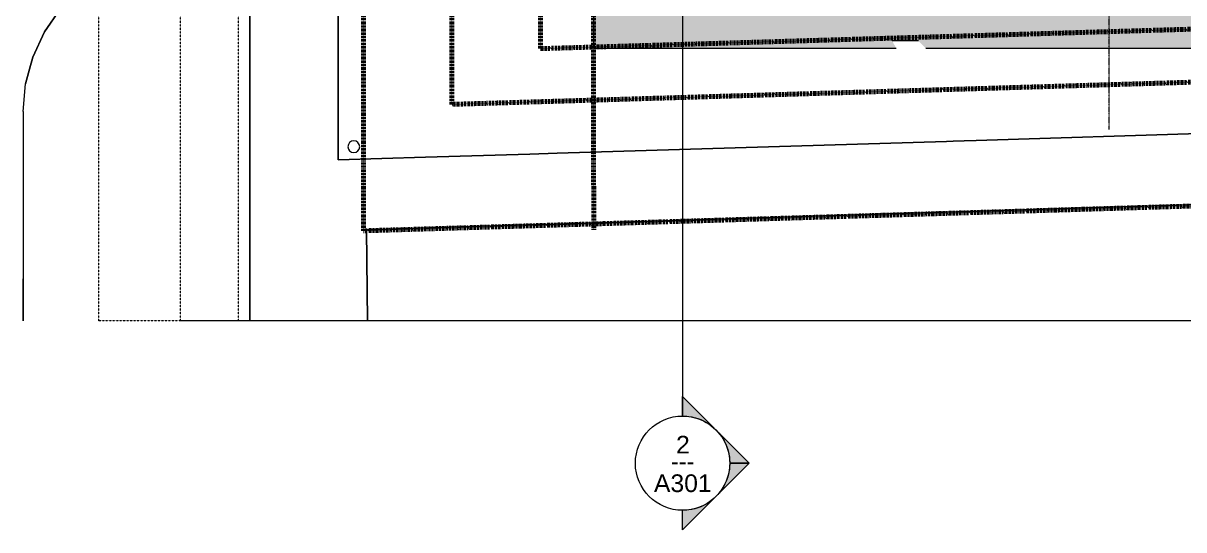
# Model space of a CAD drawing. Header units: inches. Extents: x -4450 to -273, y 9564 to 12971.
# Drawn here: x -4218 to -3431, y 9564 to 9908 of the extents above; entities that cross this region are included whole.
import ezdxf

# ---------------------------------------------------------------- set-up
doc = ezdxf.new("R2010")
doc.units = ezdxf.units.IN
doc.header["$MEASUREMENT"] = 0
for name, pattern in [('Aligning Line 1_8_', [0.25, 0.125, -0.125]), ('Double Dash 3_8_', [1, 0.375, -0.125, 0.125, -0.125, 0.125, -0.125]), ('Grid Line 1_2_', [0.875, 0.5, -0.125, 0.125, -0.125])]:
    doc.linetypes.add(name, pattern=pattern)
for name, color, linetype, lineweight in [('0-1', 7, 'Continuous', 5), ('A-FLOR', 192, 'Continuous', 13), ('A-FLOR-PATT-3', 8, 'Continuous', 9), ('C-PROP-LINE', 91, 'Double Dash 3_8_', 140), ('C-TOPO', 7, 'Continuous', 9), ('E-LITE-EQPM', 33, 'Continuous', 9), ('G-ANNO-SYMB', 111, 'Aligning Line 1_8_', 9), ('G-ANNO-SYMB-2', 147, 'Aligning Line 1_8_', 9), ('G-ANNO-SYMB-3', 111, 'Continuous', 9), ('S-GRID-1', 1, 'Grid Line 1_2_', 9)]:
    doc.layers.add(name, color=color, linetype=linetype, lineweight=lineweight)
doc.styles.add('Arial', font='arial.ttf', dxfattribs={"height": 12})
doc.styles.add('Century Gothic_1', font='ufonts.com_century-gothic.ttf', dxfattribs={"height": 12})

# ---------------------------------------------------------------- blocks, each defined once
blk = doc.blocks.new('CTR  - Topography_rvt-1-FLOOR PLAN - ROOF')
at = {"layer": 'C-TOPO'}
for p, q in [((-4004.23, 9956.95), (-4004.23, 9898.28)), ((-4004.23, 9898.28), (-4004.23, 9956.95)), ((-4064.23, 9893.89), (-4064.23, 9940.65)), ((-4064.23, 9940.65), (-4064.23, 9893.89)), ((-4192.73, 9917.72), (-4203.49, 9902.32)), ((-4203.49, 9902.32), (-4192.73, 9917.72)), ((-4203.49, 9902.32), (-4211.42, 9885.28)), ((-4211.42, 9885.28), (-4203.49, 9902.32)), ((-4004.23, 9898.28), (-4004.23, 9820.7)), ((-4004.23, 9820.7), (-4004.23, 9898.28)), ((-3623.71, 9896.19), (-3628.49, 9896.19)), ((-3619.83, 9896.19), (-3623.71, 9896.19)), ((-3610.82, 9896.19), (-3619.83, 9896.19)), ((-4064.23, 9885.96), (-4064.23, 9893.89)), ((-4064.23, 9893.89), (-4064.23, 9885.96)), ((-4212.98, 9879.44), (-4216.27, 9867.13)), ((-4216.27, 9867.13), (-4212.98, 9879.44)), ((-4212.11, 9882.68), (-4212.98, 9879.44)), ((-4212.98, 9879.44), (-4212.11, 9882.68)), ((-4211.42, 9885.28), (-4212.11, 9882.68)), ((-4212.11, 9882.68), (-4211.42, 9885.28)), ((-4064.23, 9834.64), (-4064.23, 9885.96)), ((-4064.23, 9885.96), (-4064.23, 9834.64)), ((-4217.91, 9848.41), (-4216.27, 9867.13)), ((-4217.91, 9848.41), (-4216.27, 9867.13)), ((-4217.91, 9848.41), (-4217.91, 9734.76)), ((-4217.91, 9848.41), (-4217.91, 9734.76)), ((-4064.23, 9778.88), (-4064.23, 9834.64)), ((-4064.23, 9834.64), (-4064.23, 9778.88)), ((-3571.56, 9828.68), (-3329.12, 9836.08)), ((-3329.12, 9836.08), (-3571.56, 9828.68)), ((-3855.76, 9820), (-3591.76, 9828.06)), ((-3591.76, 9828.06), (-3855.76, 9820)), ((-3591.76, 9828.06), (-3587.12, 9828.2)), ((-3587.12, 9828.2), (-3591.76, 9828.06)), ((-3587.12, 9828.2), (-3579.76, 9828.43)), ((-3579.76, 9828.43), (-3587.12, 9828.2)), ((-3579.76, 9828.43), (-3571.56, 9828.68)), ((-3571.56, 9828.68), (-3579.76, 9828.43)), ((-4004.23, 9820.7), (-4004.23, 9815.47)), ((-4004.23, 9815.47), (-4004.23, 9820.7)), ((-4004.23, 9815.47), (-3945.1, 9817.27)), ((-3945.1, 9817.27), (-4004.23, 9815.47)), ((-3945.1, 9817.27), (-3874.32, 9819.43)), ((-3874.32, 9819.43), (-3945.1, 9817.27)), ((-3874.32, 9819.43), (-3855.76, 9820)), ((-3855.76, 9820), (-3874.32, 9819.43)), ((-2768.69, 9805.18), (-3518.6, 9782.27)), ((-3518.6, 9782.27), (-2768.69, 9805.18)), ((-4064.23, 9749.57), (-4064.23, 9778.88)), ((-4064.23, 9778.88), (-4064.23, 9749.57)), ((-3624.63, 9779.04), (-3849.28, 9772.18)), ((-3849.28, 9772.18), (-3624.63, 9779.04)), ((-3600.28, 9779.78), (-3624.63, 9779.04)), ((-3624.63, 9779.04), (-3600.28, 9779.78)), ((-3561.63, 9780.96), (-3600.28, 9779.78)), ((-3600.28, 9779.78), (-3561.63, 9780.96)), ((-3518.6, 9782.27), (-3561.63, 9780.96)), ((-3561.63, 9780.96), (-3518.6, 9782.27)), ((-3893.08, 9770.84), (-3985.12, 9768.03)), ((-3985.12, 9768.03), (-3893.08, 9770.84)), ((-3985.12, 9768.03), (-3984.43, 9706.15)), ((-3984.43, 9706.15), (-3985.12, 9768.03)), ((-3849.28, 9772.18), (-3893.08, 9770.84)), ((-3893.08, 9770.84), (-3849.28, 9772.18)), ((-4064.23, 9706.15), (-4064.23, 9749.57)), ((-4064.23, 9749.57), (-4064.23, 9706.15)), ((-4217.91, 9734.76), (-4217.91, 9706.15)), ((-4217.91, 9706.15), (-4217.91, 9734.76))]:
    blk.add_line(p, q, dxfattribs=at)
blk = doc.blocks.new('CTR - 1st Phase - Common Walls_rvt-1-FLOOR PLAN - ROOF')
at = {"layer": 'G-ANNO-SYMB-2'}
for p, q in [((-4166.61, 9706.24), (-4166.61, 12428.12)), ((-4111.25, 9706.24), (-4111.25, 12363.34)), ((-1875.5, 9706.24), (-4166.61, 9706.24)), ((-583.13, 9706.24), (-4111.25, 9706.24))]:
    blk.add_line(p, q, dxfattribs=at)
blk = doc.blocks.new('Pathway_Cooper_McGraw-Edison _BSC-BRC_Round - Pathway_Cooper_McGraw-Edison _BSC-BRC_Round-2028611-FLOOR PLAN - ROOF')
at = {"layer": 'E-LITE-EQPM'}
for start, end in [(360, 180), (180, 360)]:
    blk.add_arc((0, 0), 4, start, end, dxfattribs=at)
blk = doc.blocks.new('Family - ___-1878357-FLOOR PLAN - ROOF')
at = {"layer": 'C-PROP-LINE'}
for p, q in [((-3989.61, 12268.69), (-3987.01, 9767.34)), ((-3929.52, 12184.69), (-3927.1, 9853.17)), ((-3869.45, 12124.69), (-3867.12, 9890.98)), ((-3867.12, 9890.98), (-720.76, 9985.17)), ((-3927.1, 9853.17), (-684.32, 9950.25)), ((-3987.01, 9767.34), (-599.29, 9868.76))]:
    blk.add_line(p, q, dxfattribs=at)
blk = doc.blocks.new('Family - ___-1878392-FLOOR PLAN - ROOF')
at = {"layer": 'C-PROP-LINE'}
blk.add_line((-3833.41, 12088.69), (-3830.99, 9768.08), dxfattribs=at)
blk = doc.blocks.new('Section - Section Head - Filled-22785-FLOOR PLAN - ROOF')
at = {"layer": 'G-ANNO-SYMB-3'}
h = blk.add_hatch(color=256, dxfattribs=at)
edge = h.paths.add_edge_path(flags=0)
edge.add_line((-0.4268, 0.1768), (-0.25, 0.3536))
edge.add_line((-0.25, 0.3536), (-0.25, 0.25))
edge.add_arc((-0.25, 0), 0.25, 90, 135)
h = blk.add_hatch(color=256, dxfattribs=at)
edge = h.paths.add_edge_path(flags=0)
edge.add_arc((-0.25, 0), 0.25, 45, 90)
edge.add_line((-0.25, 0.25), (-0.25, 0.3536))
edge.add_line((-0.25, 0.3536), (-0.0732, 0.1768))
h = blk.add_hatch(color=256, dxfattribs=at)
edge = h.paths.add_edge_path(flags=0)
edge.add_arc((-0.25, 0), 0.2503, 137.9216, 180)
edge.add_line((-0.5003, 0), (-0.6036, 0))
edge.add_line((-0.6036, 0), (-0.4358, 0.1678))
h = blk.add_hatch(color=256, dxfattribs=at)
edge = h.paths.add_edge_path(flags=0)
edge.add_line((-0.0642, 0.1678), (0.1036, 0))
edge.add_line((0.1036, 0), (0.0003, 0))
edge.add_arc((-0.25, 0), 0.2503, 0, 42.0784)
for p, q in [((-0.25, 0.3536), (-0.4268, 0.1768)), ((-0.25, 0.25), (-0.25, 0.3536)), ((-0.0732, 0.1768), (-0.25, 0.3536)), ((-0.25, 0.3536), (-0.25, 0.25)), ((-0.4358, 0.1678), (-0.6036, 0)), ((0.1036, 0), (-0.0642, 0.1678)), ((-0.6036, 0), (-0.5003, 0)), ((0.0003, 0), (0.1036, 0))]:
    blk.add_line(p, q, dxfattribs=at)
for centre, radius, start, end in [((-0.2503, 0), 0.25, 360, 180), ((-0.25, 0), 0.25, 90, 135), ((-0.25, 0), 0.25, 45, 90), ((-0.25, 0), 0.2503, 137.9216, 180), ((-0.25, 0), 0.2503, 0, 42.0784), ((-0.2503, 0), 0.25, 180, 360)]:
    blk.add_arc(centre, radius, start, end, dxfattribs=at)

msp = doc.modelspace()

# ---------------------------------------------------------------- hatches: boundary and pattern name
at = {"layer": 'A-FLOR-PATT-3'}
h = msp.add_hatch(dxfattribs=at)
h.set_pattern_fill('FP_31', color=256, style=0, pattern_type=2)
h.set_pattern_definition([(0, (0, 9.687), (20.48, 5.119), [1.69, -13.67, 1.69, -13.67, -81.92]), (0, (0, 9.687), (20.48, 5.119), [-30.72, 1.69, -29.03, 1.69, -13.67, -35.84]), (0, (0, 9.687), (20.48, 5.119), [-76.8, 1.69, -8.55, 1.69, -23.91]), (120.003, (7.68, 12.246), (-14.6738446, 15.1737), [1.689, -13.669, 1.689, -13.669, -81.912]), (120.003, (7.68, 12.246), (-14.6738446, 15.1737), [-30.717, 1.689, -29.027, 1.689, -13.669, -35.836]), (120.003, (7.68, 12.246), (-14.6738446, 15.1737), [-76.792, 1.689, -8.55, 1.689, -23.908]), (239.997, (10.24, 22.485), (-5.8055125, -20.2932982), [1.689, -13.669, 1.689, -13.669, -81.912]), (239.997, (10.24, 22.485), (-5.8055125, -20.2932982), [-30.717, 1.689, -29.027, 1.689, -13.669, -35.836]), (239.997, (10.24, 22.485), (-5.8055125, -20.2932982), [-76.792, 1.689, -8.55, 1.689, -23.908])])
h.paths.add_polyline_path([(-3830.8, 9891.19), (-3625.86, 9891.19), (-3628.49, 9896.19), (-3610.82, 9896.19), (-3605.8, 9891.19), (-3329.12, 9891.19), (-3329.12, 9969.52), (-3339.6, 9969.52), (-3339.6, 9979.41), (-3597.92, 9979.41), (-3597.92, 9914.19), (-3712.75, 9914.19), (-3712.75, 9979.41), (-3830.82, 9979.41), (-3830.82, 9976.31), (-3829.32, 9976.31), (-3829.32, 9972.06), (-3830.93, 9972.06), (-3830.83, 9910.98)], flags=0)
h.paths.add_polyline_path([(-3271.52, 9891.19), (-2945.12, 9891.19), (-2945.12, 9895.26), (-3139.25, 9895.26), (-3139.25, 9954.99), (-3175.71, 9954.99), (-3175.71, 9914.19), (-3271.52, 9914.19), (-3271.52, 9910.98)], flags=0)
h.paths.add_polyline_path([(-2887.52, 9891.19), (-2695.52, 9891.19), (-2695.52, 9914.19), (-2791.15, 9914.19), (-2791.15, 9954.99), (-2887.52, 9954.99), (-2887.52, 9910.98)], flags=0)
h.paths.add_polyline_path([(-1937.92, 9891.19), (-1933.32, 9891.19), (-1933.32, 9897.39), (-1941.22, 9897.39), (-1941.22, 10011.59), (-2067.14, 10011.59), (-2067.14, 10010.09), (-2061.92, 10010.09), (-2061.92, 9974.19), (-2059.8, 9974.19), (-2059.8, 9896.19), (-1938.32, 9896.19), (-1938.32, 9891.19)], flags=0)
h.paths.add_polyline_path([(-2255.96, 9896.19), (-2255.96, 9914.19), (-2330.52, 9914.19), (-2330.52, 9954.99), (-2369.12, 9954.99), (-2369.12, 9979.41), (-2442.6, 9979.41), (-2442.6, 9896.19)], flags=0)
h.paths.add_polyline_path([(-2009.47, 9988.73), (-2009.47, 9989.3), (-2009.97, 9989.3), (-2009.97, 9988.73), (-2011.06, 9988.9), (-2010.88, 9989.45), (-2011.36, 9989.61), (-2011.54, 9989.06), (-2012.48, 9989.61), (-2012.17, 9990.03), (-2012.57, 9990.33), (-2012.91, 9989.87), (-2013.66, 9990.66), (-2013.21, 9990.99), (-2013.49, 9991.4), (-2013.95, 9991.07), (-2014.41, 9992.04), (-2013.89, 9992.21), (-2014.03, 9992.69), (-2014.56, 9992.52), (-2014.69, 9993.58), (-2014.15, 9993.58), (-2014.21, 9994.08), (-2014.68, 9994.08), (-2014.49, 9995.11), (-2013.98, 9994.95), (-2013.81, 9995.42), (-2014.32, 9995.59), (-2013.81, 9996.49), (-2013.4, 9996.19), (-2013.09, 9996.59), (-2013.48, 9996.93), (-2012.78, 9997.61), (-2012.47, 9997.19), (-2012.06, 9997.48), (-2012.37, 9997.9), (-2011.45, 9998.35), (-2011.3, 9997.86), (-2010.82, 9998.01), (-2010.98, 9998.5), (-2009.97, 9998.65), (-2009.97, 9998.14), (-2009.47, 9998.15), (-2009.47, 9998.65), (-2008.47, 9998.5), (-2008.63, 9998.01), (-2008.15, 9997.86), (-2007.99, 9998.35), (-2007.08, 9997.9), (-2007.38, 9997.48), (-2006.97, 9997.19), (-2006.66, 9997.6), (-2005.96, 9996.87), (-2006.35, 9996.59), (-2006.05, 9996.19), (-2005.62, 9996.5), (-2005.13, 9995.59), (-2005.63, 9995.39), (-2005.47, 9994.95), (-2004.96, 9995.11), (-2004.77, 9994.08), (-2005.31, 9994.06), (-2005.26, 9993.58), (-2004.75, 9993.58), (-2004.89, 9992.52), (-2005.42, 9992.69), (-2005.56, 9992.21), (-2005.03, 9992.04), (-2005.5, 9991.07), (-2005.96, 9991.39), (-2006.24, 9990.99), (-2005.78, 9990.66), (-2006.54, 9989.87), (-2006.87, 9990.33), (-2007.27, 9990.03), (-2006.94, 9989.57), (-2007.91, 9989.06), (-2008.09, 9989.61), (-2008.56, 9989.45), (-2008.39, 9988.9), (-2008.78, 9988.84)], flags=0)

# ---------------------------------------------------------------- linework, layer by layer
at = {"layer": 'A-FLOR'}
for p, q in [((-3830.8, 9891.19), (-3830.93, 9972.06)), ((-3625.86, 9891.19), (-3830.8, 9891.19)), ((-2618.72, 9891.19), (-3605.8, 9891.19))]:
    msp.add_line(p, q, dxfattribs=at)
at = {"layer": 'G-ANNO-SYMB'}
for p, q in [((-4071.96, 9706.24), (-4071.96, 12461.73)), ((-1910.96, 9706.24), (-4071.96, 9706.24))]:
    msp.add_line(p, q, dxfattribs=at)
at = {"layer": 'G-ANNO-SYMB-3'}
msp.add_line((-3770.72, 12287.94), (-3770.72, 9641.65), dxfattribs=at)
at = {"layer": 'S-GRID-1'}
msp.add_line((-3481.32, 9836.18), (-3481.32, 12413.74), dxfattribs=at)

# ---------------------------------------------------------------- block references
at = {"layer": '0-1'}
for name in ['CTR  - Topography_rvt-1-FLOOR PLAN - ROOF', 'CTR - 1st Phase - Common Walls_rvt-1-FLOOR PLAN - ROOF']:
    msp.add_blockref(name, (0, 0), dxfattribs=at)
at = {"layer": 'C-PROP-LINE'}
for name in ['Family - ___-1878357-FLOOR PLAN - ROOF', 'Family - ___-1878392-FLOOR PLAN - ROOF']:
    msp.add_blockref(name, (0, 0), dxfattribs=at)
at = {"layer": 'E-LITE-EQPM'}
msp.add_blockref('Pathway_Cooper_McGraw-Edison _BSC-BRC_Round - Pathway_Cooper_McGraw-Edison _BSC-BRC_Round-2028611-FLOOR PLAN - ROOF', (-3993.72, 9824.42), dxfattribs=at)
at = {"layer": 'G-ANNO-SYMB-3', "extrusion": (0, 0, -1), "xscale": 127.9999999999999, "yscale": 127.9999999999999, "zscale": 127.9999999999999, "rotation": 90.0000000000006}
msp.add_blockref('Section - Section Head - Filled-22785-FLOOR PLAN - ROOF', (3770.72, 9641.65), dxfattribs=at)

# ---------------------------------------------------------------- texts
at = {"layer": 'G-ANNO-SYMB-3', "char_height": 12, "attachment_point": 1}
for s, insert, width, style in [('2', (-3775.15, 9628.19), 11.312, 'Arial'), ('---', (-3778.69, 9616.85), 20.604, 'Century Gothic_1'), ('A301', (-3790.14, 9602.01), 47.672, 'Arial')]:
    msp.add_mtext(s, dxfattribs=dict(at, insert=insert, width=width, style=style))

doc.saveas('drawing.dxf')
